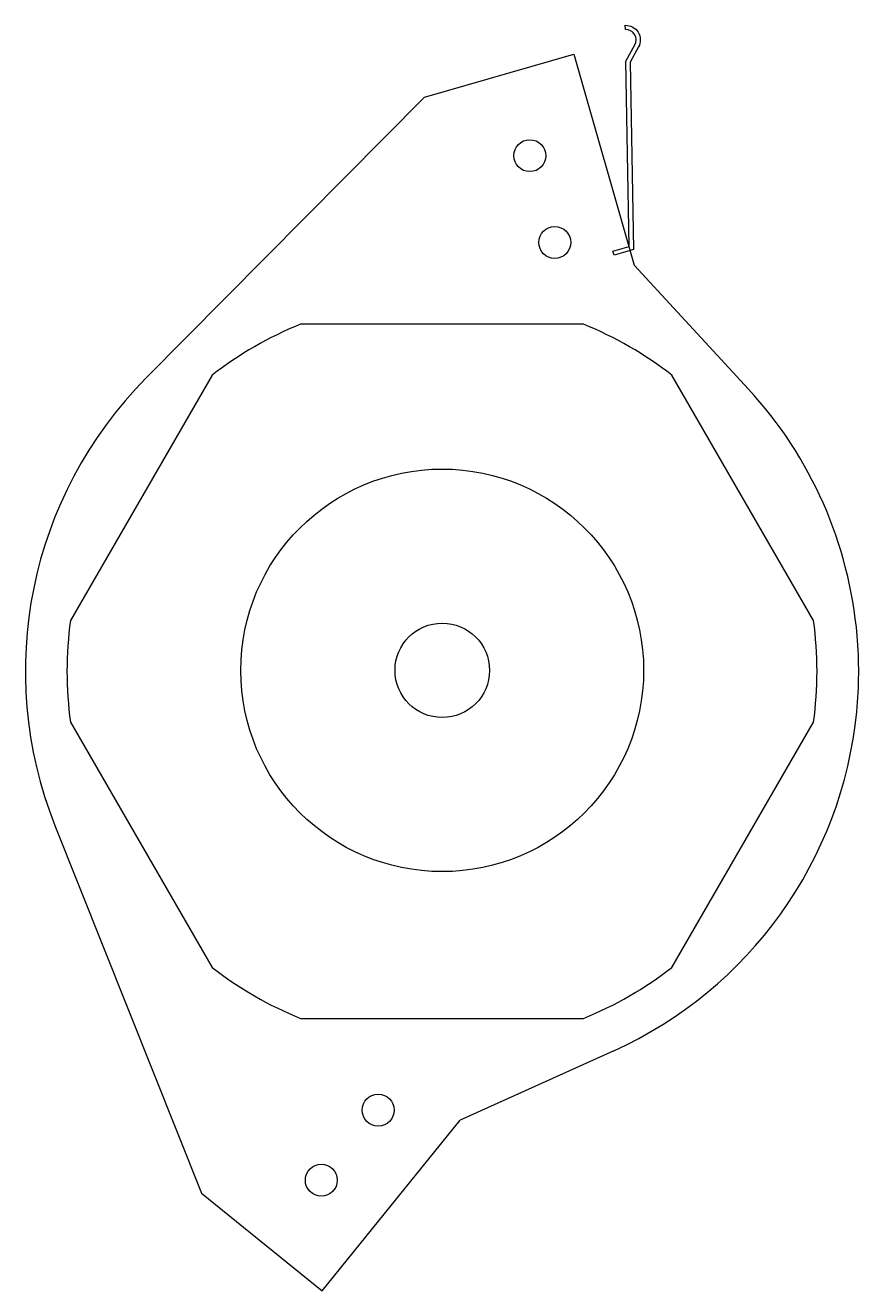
# Model space of a CAD drawing. Header units: millimetres. Extents: x 439.7 to 499.7, y 325.3 to 416.5.
import ezdxf

# ---------------------------------------------------------------- set-up
doc = ezdxf.new("R2010")
doc.units = ezdxf.units.MM
doc.layers.get('0').update_dxf_attribs({"linetype": 'CONTINUOUS'})

msp = doc.modelspace()

# ---------------------------------------------------------------- linework, layer by layer
for p, q in [((468.461, 411.297), (479.198, 414.376)), ((479.198, 414.376), (483.553, 399.188)), ((448.399, 391.042), (468.461, 411.297)), ((491.782, 390.253), (483.553, 399.188)), ((441.844, 358.826), (452.397, 332.343)), ((482.087, 342.602), (471.021, 337.592)), ((461.078, 325.313), (471.021, 337.592)), ((452.397, 332.343), (461.078, 325.313))]:
    msp.add_line(p, q)
for points in [[(482.914, 416.164), (482.909, 416.464, -0.582337), (483.861, 414.906), (483.255, 413.813), (483.49, 400.315), (482.77, 400.108), (482.097, 399.915), (482.014, 400.203), (482.687, 400.396), (483.186, 400.54), (482.954, 413.888), (483.598, 415.051, 0.584338)], [(479.911, 394.931), (459.515, 394.931, 0.068247), (453.162, 391.263), (442.963, 373.599, 0.068247), (442.963, 366.263), (453.162, 348.599, 0.068247), (459.515, 344.931), (479.911, 344.931, 0.068247), (486.265, 348.599), (496.463, 366.263, 0.068247), (496.463, 373.599), (486.265, 391.263, 0.068247)]]:
    msp.add_lwpolyline(points, format="xyb", close=True)
for centre, radius in [((476.039, 407.073), 1.15), ((477.831, 400.824), 1.15), ((469.73, 370), 14.5), ((469.73, 370), 3.4), ((465.114, 338.322), 1.15), ((461.024, 333.27), 1.15)]:
    msp.add_circle(centre, radius)
for start, end in [(135.27417, 201.72583), (4.8886, 42.64086), (-5.56059, 4.88725), (294.35914, 354.43139), (354.43309, 354.43767)]:
    msp.add_arc((469.713, 369.931), 30, start, end)

doc.saveas('drawing.dxf')
